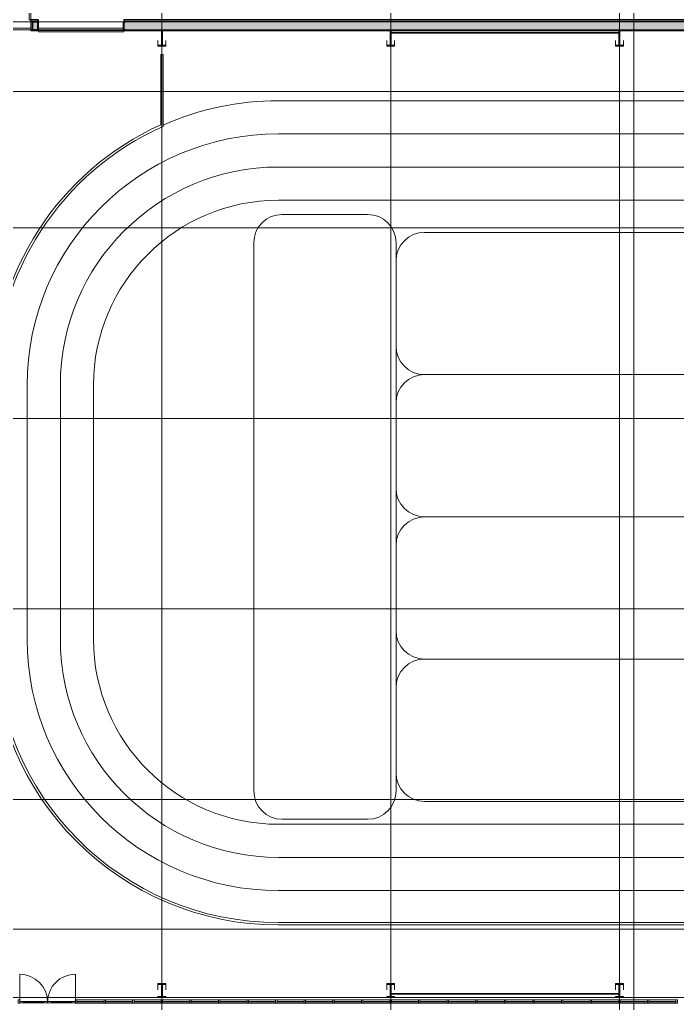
# Model space of a CAD drawing. Header units: inches. Extents: x 25557 to 33164, y -23509 to -20035.
# Drawn here: x 28838 to 29670, y -22367 to -21122 of the extents above; entities that cross this region are included whole.
import ezdxf

# ---------------------------------------------------------------- set-up
doc = ezdxf.new("R2010")
doc.units = ezdxf.units.IN
doc.header["$MEASUREMENT"] = 0
doc.linetypes.add('Grid Line 1_2_', pattern=[0.875, 0.5, -0.125, 0.125, -0.125])
for name, color, linetype, lineweight in [('A-DOOR', 31, 'Continuous', 9), ('A-FLOR', 192, 'Continuous', 9), ('A-FLOR-HRAL', 11, 'Continuous', 9), ('A-FLOR-OTLN', 90, 'Continuous', 9), ('A-GLAZ-CURT', 52, 'Continuous', 9), ('A-GLAZ-CWMG', 51, 'Continuous', 9), ('A-WALL', 113, 'Continuous', 25), ('A-WALL-PATT', 111, 'Continuous', 25), ('G-ANNO-SYMB', 111, 'Continuous', 9), ('L-SITE-WALL', 31, 'Continuous', 9), ('S-BEAM', 12, 'Continuous', 9), ('S-COLS', 52, 'Continuous', 9), ('S-GRID', 1, 'Continuous', 9)]:
    doc.layers.add(name, color=color, linetype=linetype, lineweight=lineweight)
pattern_1 = [(225, (29597.21, -22360.053), (19.00703, -19.00703), []), (225, (29597.21, -22388.853), (19.00703, -19.00703), [])]
pattern_2 = [(225, (29307.71, -22360.053), (19.00703, -19.00703), []), (225, (29307.71, -22388.853), (19.00703, -19.00703), [])]
pattern_3 = [(225, (29018.21, -22360.053), (19.00703, -19.00703), []), (225, (29018.21, -22388.853), (19.00703, -19.00703), [])]
pattern_4 = [(45, (5932.32, 0), (-19.00703, 19.00703), []), (45, (5932.32, 28.8), (-19.00703, 19.00703), [])]

# ---------------------------------------------------------------- blocks, each defined once
blk = doc.blocks.new('Struct_Xcel_Sports Complex_rvt-2-Overall Floor Plan')
at = {"layer": 'A-FLOR', "color": 7}
for p, q in [((22847.8, -21132.3), (22919.8, -21132.3)), ((22929.5, -21132.3), (23036.8, -21132.3)), ((23037.3, -21132.3), (23037.5, -21132.3))]:
    blk.add_line(p, q, dxfattribs=at)
at = {"layer": 'L-SITE-WALL', "color": 7}
for p, q in [((22847.8, -21124.3), (22919.8, -21124.3)), ((22929.5, -21124.3), (23036.8, -21124.3)), ((22919.8, -21132.3), (22847.8, -21132.3)), ((23036.8, -21132.3), (22929.5, -21132.3)), ((23037.5, -21132.3), (23037.3, -21132.3))]:
    blk.add_line(p, q, dxfattribs=at)
blk = doc.blocks.new('Double-Flush - 72_ x 96_-983185-Overall Floor Plan')
at = {"layer": 'A-DOOR', "lineweight": 13}
for p, q in [((-36, -6.6), (-36, -42.6)), ((-36, -6.6), (-34, -6.6)), ((-34, -6.6), (-34, -42.6)), ((34, -6.6), (34, -42.6)), ((36, -6.6), (34, -6.6)), ((36, -6.6), (36, -42.6)), ((-36, -42.6), (-34, -42.6))]:
    blk.add_line(p, q, dxfattribs=at)
at = {"layer": 'A-DOOR'}
for centre, start, end in [((-36, -6.6), 270, 360), ((36, -6.6), 180, 270)]:
    blk.add_arc(centre, 36, start, end, dxfattribs=at)
blk = doc.blocks.new('overhead door - one-983186-Overall Floor Plan')
at = {"layer": 'A-DOOR'}
for p, q in [((54, -7), (-54, -7)), ((-54, -7), (-54, -8.75)), ((-54, -8.75), (54, -8.75)), ((54, -8.75), (54, -7))]:
    blk.add_line(p, q, dxfattribs=at)
blk = doc.blocks.new('Top Rail Type - Top Rail_Internal_-939601-Overall Floor Plan')
at = {"layer": 'A-FLOR-HRAL'}
for p, q in [((23084.4, -21165.6), (23087.4, -21165.6)), ((23084.4, -21254.6), (23084.4, -21165.6)), ((23087.4, -21256.6), (23087.4, -21165.6)), ((24243.4, -22264.5), (23233.3, -22264.5)), ((24243.4, -22267.6), (23233.3, -22267.6))]:
    blk.add_line(p, q, dxfattribs=at)
for centre, radius, start, end in [((23233.3, -21584.1), 361.5, 114.3202, 180), ((23233.3, -21584.1), 358.5, 114.0064, 180), ((23233.3, -21906.1), 361.5, 180, 270), ((23233.3, -21906.1), 358.5, 180, 270)]:
    blk.add_arc(centre, radius, start, end, dxfattribs=at)
blk = doc.blocks.new('columns and girder2 - one-V31-Overall Floor Plan')
at = {"layer": 'S-BEAM'}
h = blk.add_hatch(dxfattribs=at)
h.set_pattern_fill('FP_30', color=256, style=0, pattern_type=2)
h.set_pattern_definition(pattern_1)
h.paths.add_polyline_path([(5, -0.5), (-5, -0.5), (-5, -2), (5, -2)], flags=0)
h.paths.add_polyline_path([(5, -17), (-5, -17), (-5, -18.5), (5, -18.5)], flags=0)
h.paths.add_polyline_path([(5, -1204.9), (-5, -1204.9), (-5, -1206.4), (5, -1206.4)], flags=0)
h.paths.add_polyline_path([(-5, -1224.3), (-5, -1225), (5, -1225), (5, -1224.3), (-3.5, -1224.3)], flags=0)
h = blk.add_hatch(dxfattribs=at)
h.set_pattern_fill('FP_30', color=256, style=0, pattern_type=2)
h.set_pattern_definition(pattern_1)
h.paths.add_polyline_path([(0, -5.7), (0.2, -5.6), (0, -5.7)], flags=0)
h.paths.add_polyline_path([(0.6, -2), (-0.6, -2), (-0.6, -17), (0.6, -17), (0.6, -5.7), (-0.2, -5.7), (-0.4, -5.3), (-0.2, -4.8), (0, -4.7), (0.6, -4.7), (0.6, -4)], flags=0)
h.paths.add_polyline_path([(0.6, -1206.4), (-0.6, -1206.4), (-0.6, -1224.3), (0.6, -1224.3), (0.6, -1222.3), (0, -1222.2), (-0.3, -1222), (-0.4, -1221.7), (-0.2, -1221.4), (0, -1221.3), (0.6, -1221.3), (0.6, -1214.4)], flags=0)
at = {"layer": 'S-BEAM', "lineweight": 15}
for p, q in [((5, -0.5), (-5, -0.5)), ((-5, -0.5), (-5, -2)), ((-5, -2), (5, -2)), ((0.6, -2), (-0.6, -2)), ((-0.6, -2), (-0.6, -17)), ((0.6, -4.7), (0.6, -2)), ((0.6, -17), (0.6, -5.7)), ((5, -2), (5, -0.5)), ((5, -17), (-5, -17)), ((-5, -17), (-5, -18.5)), ((-5, -18.5), (5, -18.5)), ((-0.6, -17), (0.6, -17)), ((5, -18.5), (5, -17)), ((5, -1204.9), (-5, -1204.9)), ((-5, -1204.9), (-5, -1206.4)), ((-5, -1206.4), (5, -1206.4)), ((0.6, -1206.4), (-0.6, -1206.4)), ((-0.6, -1206.4), (-0.6, -1224.3)), ((0.6, -1221.3), (0.6, -1206.4)), ((5, -1206.4), (5, -1204.9)), ((5, -1224.3), (-5, -1224.3)), ((-5, -1224.3), (-5, -1225)), ((-0.6, -1224.3), (0.6, -1224.3)), ((0.6, -1224.3), (0.6, -1222.3)), ((5, -1225), (5, -1224.3))]:
    blk.add_line(p, q, dxfattribs=at)
at = {"layer": 'S-BEAM'}
for p, q in [((-5, -17), (-5, -10.4)), ((5, -10.4), (5, -17)), ((-5, -1212.1), (-5, -1206.4)), ((5, -1206.4), (5, -1212.1))]:
    blk.add_line(p, q, dxfattribs=at)
blk = doc.blocks.new('columns and girder2 - one-V32-Overall Floor Plan')
at = {"layer": 'S-BEAM'}
h = blk.add_hatch(dxfattribs=at)
h.set_pattern_fill('FP_31', color=256, style=0, pattern_type=2)
h.set_pattern_definition(pattern_2)
h.paths.add_polyline_path([(5, -0.5), (-5, -0.5), (-5, -2), (5, -2)], flags=0)
h.paths.add_polyline_path([(-5, -17), (-5, -18.5), (5, -18.5), (5, -17), (0.8, -17)], flags=0)
h.paths.add_polyline_path([(0.8, -1204.9), (-5, -1204.9), (-5, -1206.4), (5, -1206.4), (5, -1204.9)], flags=0)
h.paths.add_polyline_path([(5, -1224.3), (-5, -1224.3), (-5, -1225), (5, -1225)], flags=0)
h = blk.add_hatch(dxfattribs=at)
h.set_pattern_fill('FP_31', color=256, style=0, pattern_type=2)
h.set_pattern_definition(pattern_2)
h.paths.add_polyline_path([(0.6, -2), (-0.6, -2), (-0.6, -4.7), (0.1, -4.8), (0.3, -4.9), (0.4, -5.3), (0.3, -5.6), (-0.1, -5.7), (-0.6, -5.7), (-0.6, -17), (0.6, -17), (0.6, -4)], flags=0)
h.paths.add_polyline_path([(-0.6, -1206.4), (-0.6, -1221.3), (-0.3, -1221.3), (0, -1221.5), (0.1, -1221.8), (-0.1, -1222.1), (-0.3, -1222.3), (-0.6, -1222.3), (-0.6, -1224.3), (0.6, -1224.3), (0.6, -1206.4)], flags=0)
at = {"layer": 'S-BEAM', "lineweight": 15}
for p, q in [((5, -0.5), (-5, -0.5)), ((-5, -0.5), (-5, -2)), ((-5, -2), (5, -2)), ((0.6, -2), (-0.6, -2)), ((-0.6, -2), (-0.6, -4.7)), ((-0.6, -5.7), (-0.6, -17)), ((0.6, -17), (0.6, -2)), ((5, -2), (5, -0.5)), ((5, -17), (-5, -17)), ((-5, -17), (-5, -18.5)), ((-5, -18.5), (5, -18.5)), ((-0.6, -17), (0.6, -17)), ((5, -18.5), (5, -17)), ((5, -1204.9), (-5, -1204.9)), ((-5, -1204.9), (-5, -1206.4)), ((-5, -1206.4), (5, -1206.4)), ((0.6, -1206.4), (-0.6, -1206.4)), ((-0.6, -1206.4), (-0.6, -1221.3)), ((0.6, -1224.3), (0.6, -1206.4)), ((5, -1206.4), (5, -1204.9)), ((5, -1224.3), (-5, -1224.3)), ((-5, -1224.3), (-5, -1225)), ((-0.6, -1222.3), (-0.6, -1224.3)), ((-0.6, -1224.3), (0.6, -1224.3)), ((5, -1225), (5, -1224.3))]:
    blk.add_line(p, q, dxfattribs=at)
at = {"layer": 'S-BEAM'}
for p, q in [((-5, -17), (-5, -10.4)), ((5, -10.4), (5, -17)), ((-5, -1212.1), (-5, -1206.4)), ((5, -1206.4), (5, -1212.1))]:
    blk.add_line(p, q, dxfattribs=at)
blk = doc.blocks.new('columns and girder2 - one-V33-Overall Floor Plan')
at = {"layer": 'S-BEAM'}
h = blk.add_hatch(dxfattribs=at)
h.set_pattern_fill('FP_32', color=256, style=0, pattern_type=2)
h.set_pattern_definition(pattern_3)
h.paths.add_polyline_path([(5, -0.5), (-5, -0.5), (-5, -2), (5, -2)], flags=0)
h.paths.add_polyline_path([(5, -17), (-5, -17), (-5, -18.5), (5, -18.5)], flags=0)
h.paths.add_polyline_path([(-5, -1204.9), (-5, -1206.4), (5, -1206.4), (5, -1204.9)], flags=0)
h.paths.add_polyline_path([(5, -1224.3), (-5, -1224.3), (-5, -1225), (5, -1225)], flags=0)
h = blk.add_hatch(dxfattribs=at)
h.set_pattern_fill('FP_32', color=256, style=0, pattern_type=2)
h.set_pattern_definition(pattern_3)
h.paths.add_polyline_path([(-0.6, -2), (-0.6, -17), (0.6, -17), (0.6, -2)], flags=0)
h.paths.add_polyline_path([(-0.6, -1206.4), (-0.6, -1224.3), (0.6, -1224.3), (0.6, -1206.4)], flags=0)
at = {"layer": 'S-BEAM', "lineweight": 15}
for p, q in [((5, -0.5), (-5, -0.5)), ((-5, -0.5), (-5, -2)), ((-5, -2), (5, -2)), ((0.6, -2), (-0.6, -2)), ((-0.6, -2), (-0.6, -17)), ((0.6, -17), (0.6, -2)), ((5, -2), (5, -0.5)), ((5, -17), (-5, -17)), ((-5, -17), (-5, -18.5)), ((-5, -18.5), (5, -18.5)), ((-0.6, -17), (0.6, -17)), ((5, -18.5), (5, -17)), ((5, -1204.9), (-5, -1204.9)), ((-5, -1204.9), (-5, -1206.4)), ((-5, -1206.4), (5, -1206.4)), ((0.6, -1206.4), (-0.6, -1206.4)), ((-0.6, -1206.4), (-0.6, -1224.3)), ((0.6, -1224.3), (0.6, -1206.4)), ((5, -1206.4), (5, -1204.9)), ((5, -1224.3), (-5, -1224.3)), ((-5, -1224.3), (-5, -1225)), ((-0.6, -1224.3), (0.6, -1224.3)), ((5, -1225), (5, -1224.3))]:
    blk.add_line(p, q, dxfattribs=at)
at = {"layer": 'S-BEAM'}
for p, q in [((-5, -17), (-5, -10.4)), ((5, -10.4), (5, -17)), ((-5, -1212.1), (-5, -1206.4)), ((5, -1206.4), (5, -1212.2))]:
    blk.add_line(p, q, dxfattribs=at)
blk = doc.blocks.new('System Panel - Interior Glazing-1220293-Overall Floor Plan')
at = {"layer": 'A-GLAZ-CURT'}
for p, q in [((17.21875, -0.5625), (-17.21875, -0.5625)), ((-17.21875, -0.5625), (-17.21875, -0.9375)), ((-17.21875, -0.9375), (17.21875, -0.9375)), ((17.21875, -0.9375), (17.21875, -0.5625))]:
    blk.add_line(p, q, dxfattribs=at)
blk = doc.blocks.new('Door_Single_Storefront - one-1305219-Overall Floor Plan')
at = {"layer": 'A-DOOR'}
for p, q in [((-17.65625, 0.75), (-12.65625, 0.75)), ((-17.65625, -35.3125), (-17.65625, 0)), ((-12.65625, 0.75), (-12.65625, -1)), ((12.65625, 0.75), (-12.65625, 0.75)), ((-12.65625, -0.5), (-12.65625, 0.25)), ((-12.65625, 0.25), (12.65625, 0.25)), ((12.65625, -1), (12.65625, 0.75)), ((12.65625, 0.75), (17.65625, 0.75)), ((12.65625, 0.25), (12.65625, -0.5)), ((17.65625, 0.75), (17.65625, -1)), ((-12.65625, -1), (-17.65625, -1)), ((12.65625, -0.5), (-12.65625, -0.5)), ((-12.65625, -1), (12.65625, -1)), ((17.65625, -1), (12.65625, -1))]:
    blk.add_line(p, q, dxfattribs=at)
blk.add_arc((-17.65625, 0), 35.3125, 270, 0, dxfattribs=at)
blk = doc.blocks.new('Door_Single_Storefront - one-1305214-Overall Floor Plan')
at = {"layer": 'A-DOOR'}
for p, q in [((-17.65625, 35.3125), (-17.65625, 0)), ((-12.65625, 1), (-17.65625, 1)), ((-12.65625, -0.75), (-12.65625, 1)), ((-12.65625, 1), (12.65625, 1)), ((12.65625, 0.5), (-12.65625, 0.5)), ((-12.65625, 0.5), (-12.65625, -0.25)), ((17.65625, 1), (12.65625, 1)), ((12.65625, 1), (12.65625, -0.75)), ((12.65625, -0.25), (12.65625, 0.5)), ((17.65625, -0.75), (17.65625, 1)), ((-17.65625, -0.75), (-12.65625, -0.75)), ((-12.65625, -0.25), (12.65625, -0.25)), ((12.65625, -0.75), (-12.65625, -0.75)), ((12.65625, -0.75), (17.65625, -0.75))]:
    blk.add_line(p, q, dxfattribs=at)
blk.add_arc((-17.65625, 0), 35.3125, 360, 90, dxfattribs=at)
blk = doc.blocks.new('Rectangular Mullion - Interior 1_75_ x 4_5_-1179494-Overall Floor Plan')
at = {"layer": 'A-GLAZ-CWMG'}
for p, q in [((24570.5, -22362.3), (24604.9, -22362.3)), ((24570.5, -22366.8), (24604.9, -22366.8))]:
    blk.add_line(p, q, dxfattribs=at)
blk = doc.blocks.new('Rectangular Mullion - Interior 1_75_ x 4_5_-1305206-Overall Floor Plan')
at = {"layer": 'A-GLAZ-CWMG'}
for p, q in [((24317.1, -22362.3), (24351.6, -22362.3)), ((24317.1, -22366.8), (24351.6, -22366.8))]:
    blk.add_line(p, q, dxfattribs=at)
blk = doc.blocks.new('Rectangular Mullion - Interior 1_75_ x 4_5_-1220290-Overall Floor Plan')
at = {"layer": 'A-GLAZ-CWMG', "lineweight": 13}
for p, q in [((-0.875, 3), (0.875, 3)), ((-0.875, -1.5), (-0.875, 3)), ((0.875, 3), (0.875, -1.5)), ((0.875, -1.5), (-0.875, -1.5))]:
    blk.add_line(p, q, dxfattribs=at)
blk = doc.blocks.new('Round Bar - 1_-V73-Overall Floor Plan')
at = {"layer": 'S-BEAM'}
for p, q in [((23520.6, -22354.3), (23375.4, -22354.3)), ((23375.4, -22355.3), (23520.6, -22355.3))]:
    blk.add_line(p, q, dxfattribs=at)
for start_param, end_param in [(0, 3.141593), (3.141593, 6.283185)]:
    blk.add_ellipse((23375.4, -22354.8), major_axis=(0, 0.5), ratio=0.73532, start_param=start_param, end_param=end_param, dxfattribs=at)
blk = doc.blocks.new('Round Bar - 1_-1257174-Overall Floor Plan')
at = {"layer": 'S-BEAM'}
for p, q in [((24822.9, -22354.3), (24677.6, -22354.3)), ((24677.7, -22355.3), (24822.9, -22355.3))]:
    blk.add_line(p, q, dxfattribs=at)
for start_param, end_param in [(0, 3.141593), (3.141593, 6.283185)]:
    blk.add_ellipse((24822.9, -22354.8), major_axis=(0, 0.5), ratio=0.73532, start_param=start_param, end_param=end_param, dxfattribs=at)
blk = doc.blocks.new('Round Bar - 1_-V74-Overall Floor Plan')
at = {"layer": 'S-BEAM'}
for p, q in [((23520.7, -21137.8), (23375.7, -21137.8)), ((23375.7, -21138.8), (23520.7, -21138.8))]:
    blk.add_line(p, q, dxfattribs=at)
for start_param, end_param in [(0, 3.141593), (3.141593, 6.283185)]:
    blk.add_ellipse((23375.7, -21138.3), major_axis=(0, 0.5), ratio=0.802206, start_param=start_param, end_param=end_param, dxfattribs=at)
blk = doc.blocks.new('Round Bar - 1_-V75-Overall Floor Plan')
at = {"layer": 'S-BEAM'}
for p, q in [((23664.9, -21137.8), (23519.9, -21137.8)), ((23519.9, -21138.8), (23664.9, -21138.8))]:
    blk.add_line(p, q, dxfattribs=at)
for start_param, end_param in [(0, 3.141593), (3.141593, 6.283185)]:
    blk.add_ellipse((23664.9, -21138.3), major_axis=(0, 0.5), ratio=0.802206, start_param=start_param, end_param=end_param, dxfattribs=at)

msp = doc.modelspace()

# ---------------------------------------------------------------- hatches: boundary and pattern name
at = {"layer": 'A-WALL-PATT', "lineweight": 9}
h = msp.add_hatch(dxfattribs=at)
h.set_pattern_fill('FP_18', color=256, style=0, pattern_type=2)
h.set_pattern_definition([(0, (5932.32, 0), (0, 24), []), (90, (5932.32, 0), (-24, 1e-15), [])])
h.paths.add_polyline_path([(31901.1, -21124.3), (31913.3, -21124.3), (31913.3, -21123.3), (31901.1, -21123.3)], flags=0)
h.paths.add_polyline_path([(28703, -21124.3), (28705.7, -21124.3), (28705.7, -21123.3), (28703, -21123.3)], flags=0)
h.paths.add_polyline_path([(31743.3, -21124.3), (31865.1, -21124.3), (31865.1, -21123.3), (28969.8, -21123.3), (28969.8, -21124.3), (31190.4, -21124.3)], flags=0)
h.paths.add_polyline_path([(28719.4, -21124.3), (28780.1, -21124.3), (28780.1, -21123.3), (28713.7, -21123.3), (28713.7, -21124.3)], flags=0)
h.paths.add_polyline_path([(28852.1, -21124.3), (28861.8, -21124.3), (28861.8, -21123.3), (28852.1, -21123.3)], flags=0)
h = msp.add_hatch(dxfattribs=at)
h.set_pattern_fill('FP_16', color=256, style=0, pattern_type=2)
h.set_pattern_definition([(161.57, (5933.279, 0.96), (-7.6802237, -0.0009796), [0, -54.643, 6.067, 0]), (18.43, (5931.359, 0.96), (-7.6802237, 0.0009796), [0, -54.643, 6.067, 0]), (108.43, (5933.279, 0.96), (3.8382953, -19.20136532), [18.211, -42.499]), (71.57, (5931.359, 0.96), (3.8382953, 19.20136532), [18.211, -42.499])])
h.paths.add_polyline_path([(28713.7, -21134.3), (28780.1, -21134.3), (28780.1, -21124.3), (28703.7, -21124.3), (28703.7, -21134.3)], flags=0)
h.paths.add_polyline_path([(31913.3, -21134.3), (31913.3, -21124.3), (31901.1, -21124.3), (31901.1, -21134.3)], flags=0)
h.paths.add_polyline_path([(31743.3, -21134.3), (31865.1, -21134.3), (31865.1, -21124.3), (28969.8, -21124.3), (28969.8, -21134.3), (31190.4, -21134.3)], flags=0)
h.paths.add_polyline_path([(28852.1, -21134.3), (28861.8, -21134.3), (28861.8, -21124.3), (28852.1, -21124.3)], flags=0)
at = {"layer": 'S-COLS'}
h = msp.add_hatch(dxfattribs=at)
h.set_pattern_fill('FP_13', color=256, style=0, pattern_type=2)
h.set_pattern_definition(pattern_4)
h.paths.add_polyline_path([(28857.2, -21134.3), (28857.1, -21134), (28856.8, -21133.9), (28854.9, -21133.6), (28854.9, -21125), (28857.1, -21124.6), (28857.2, -21124.3), (28854.3, -21124.3), (28854.3, -21134.3)], flags=0)
h = msp.add_hatch(dxfattribs=at)
h.set_pattern_fill('FP_13', color=256, style=0, pattern_type=2)
h.set_pattern_definition(pattern_4)
h.paths.add_polyline_path([(28861.1, -21134.3), (28861.1, -21124.3), (28858.2, -21124.3), (28858.3, -21124.6), (28858.6, -21124.7), (28860.6, -21125), (28860.6, -21133.6), (28858.3, -21134), (28858.2, -21134.3)], flags=0)
h = msp.add_hatch(dxfattribs=at)
h.set_pattern_fill('FP_13', color=256, style=0, pattern_type=2)
h.set_pattern_definition(pattern_4)
h.paths.add_polyline_path([(28972, -21134.3), (28971.8, -21134), (28971.5, -21133.9), (28969.6, -21133.6), (28969.6, -21125), (28971.8, -21124.6), (28972, -21124.3), (28969.1, -21124.3), (28969.1, -21134.3)], flags=0)

# ---------------------------------------------------------------- linework, layer by layer
at = {"layer": 'A-FLOR'}
msp.add_line((29018.2, -21155.2), (29018.2, -21165.6), dxfattribs=at)
at = {"layer": 'A-FLOR-OTLN'}
for p, q in [((29165.6, -21224.1), (30175.7, -21224.1)), ((29165.6, -21266.1), (30175.7, -21266.1)), ((29165.6, -21308.1), (30175.7, -21308.1)), ((29165.6, -21350.1), (30175.7, -21350.1)), ((29170.4, -21368.1), (29278.5, -21368.1)), ((29350.5, -21390.8), (30044.3, -21390.8)), ((29134.4, -22097.8), (29134.4, -21404.1)), ((29314.5, -21404.1), (29314.5, -22097.8)), ((30044.3, -21570.9), (29350.5, -21570.9)), ((28847.6, -21906.1), (28847.6, -21584.1)), ((28889.6, -21906.1), (28889.6, -21584.1)), ((28931.6, -21906.1), (28931.6, -21584.1)), ((30044.3, -21750.9), (29350.5, -21750.9)), ((30044.3, -21931), (29350.5, -21931)), ((30044.3, -22111.1), (29350.5, -22111.1)), ((30175.7, -22140.1), (29165.6, -22140.1)), ((29278.5, -22133.8), (29170.4, -22133.8)), ((30175.7, -22182.1), (29165.6, -22182.1)), ((30175.7, -22224.1), (29165.6, -22224.1))]:
    msp.add_line(p, q, dxfattribs=at)
for centre, radius, start, end in [((29165.6, -21584.1), 360, 90, 113.9023), ((29165.6, -21584.1), 318, 90, 180), ((29165.6, -21584.1), 276, 90, 180), ((29165.6, -21584.1), 234, 90, 180), ((29170.4, -21404.1), 36, 90, 180), ((29278.5, -21404.1), 36, 0, 90), ((29350.5, -21426.8), 36, 90, 180), ((29350.5, -21534.9), 36, 180, 270), ((29350.5, -21606.9), 36, 90, 180), ((29350.5, -21714.9), 36, 180, 270), ((29350.5, -21786.9), 36, 90, 180), ((29350.5, -21895), 36, 180, 270), ((29165.6, -21906.1), 318, 180, 270), ((29165.6, -21906.1), 276, 180, 270), ((29165.6, -21906.1), 234, 180, 270), ((29350.5, -21967), 36, 90, 180), ((29350.5, -22075.1), 36, 180, 270), ((29170.4, -22097.8), 36, 180, 270), ((29278.5, -22097.8), 36, 270, 0)]:
    msp.add_arc(centre, radius, start, end, dxfattribs=at)
at = {"layer": 'A-WALL', "lineweight": 9}
for p, q in [((28852.1, -21123.3), (28861.8, -21123.3)), ((28852.1, -21124.3), (28861.8, -21124.3)), ((28969.8, -21123.3), (31865.1, -21123.3)), ((28969.8, -21124.3), (31865.1, -21124.3)), ((28852.1, -21134.3), (28861.8, -21134.3)), ((28969.8, -21134.3), (31865.1, -21134.3))]:
    msp.add_line(p, q, dxfattribs=at)
at = {"layer": 'G-ANNO-SYMB'}
for p, q in [((29615.3, -21010.1), (29615.3, -22915.8)), ((32248.5, -21212.5), (27937.8, -21212.5)), ((32247, -22272.8), (27936.2, -22272.8))]:
    msp.add_line(p, q, dxfattribs=at)
at = {"layer": 'L-SITE-WALL', "lineweight": 25}
for p, q in [((28861.8, -21121.8), (28852.1, -21121.8)), ((28852.1, -21121.8), (28852.1, -21135.1)), ((28861.8, -21135.1), (28861.8, -21121.8)), ((31865.1, -21121.8), (28969.8, -21121.8)), ((28969.8, -21121.8), (28969.8, -21135.1)), ((28852.1, -21135.1), (28861.8, -21135.1)), ((28969.8, -21135.1), (31865.1, -21135.1))]:
    msp.add_line(p, q, dxfattribs=at)
at = {"layer": 'S-COLS', "lineweight": 15}
for p, q in [((28857.2, -21124.3), (28854.3, -21124.3)), ((28854.3, -21124.3), (28854.3, -21134.3)), ((28854.9, -21125), (28856.8, -21124.7)), ((28854.9, -21133.6), (28854.9, -21125)), ((28861.1, -21124.3), (28858.2, -21124.3)), ((28858.6, -21124.7), (28860.6, -21125)), ((28860.6, -21125), (28860.6, -21133.6)), ((28861.1, -21134.3), (28861.1, -21124.3)), ((28972, -21124.3), (28969.1, -21124.3)), ((28969.1, -21124.3), (28969.1, -21134.3)), ((28969.6, -21125), (28971.5, -21124.7)), ((28969.6, -21133.6), (28969.6, -21125)), ((28854.3, -21134.3), (28857.2, -21134.3)), ((28856.8, -21133.9), (28854.9, -21133.6)), ((28858.2, -21134.3), (28861.1, -21134.3)), ((28860.6, -21133.6), (28858.6, -21133.9)), ((28969.1, -21134.3), (28972, -21134.3)), ((28971.5, -21133.9), (28969.6, -21133.6))]:
    msp.add_line(p, q, dxfattribs=at)
for centre, start, end in [((28856.8, -21124.3), 270, 0), ((28858.6, -21124.3), 180, 270), ((28971.5, -21124.3), 270, 0), ((28856.8, -21134.3), 0, 90), ((28858.6, -21134.3), 90, 180), ((28971.5, -21134.3), 0, 90)]:
    msp.add_arc(centre, 0.436, start, end, dxfattribs=at)
at = {"layer": 'S-GRID', "linetype": 'Grid Line 1_2_'}
for p, q in [((29018.2, -23095.8), (29018.2, -20550.1)), ((29307.7, -23095.8), (29307.7, -20550.1)), ((29597.2, -23095.8), (29597.2, -20550.1)), ((29018.2, -23413.2), (29018.2, -20902.4)), ((29307.7, -23413.2), (29307.7, -20902.4)), ((29597.2, -23413.2), (29597.2, -20902.4)), ((32933.8, -21124.3), (28680.3, -21124.3)), ((33029.8, -21134.3), (28680.3, -21134.3)), ((32359.7, -21385.1), (27403.7, -21385.1)), ((33029.8, -21385.1), (27860.3, -21385.1)), ((32359.7, -21626.3), (27403.7, -21626.3)), ((33029.8, -21626.3), (27860.3, -21626.3)), ((32359.7, -21867.6), (27403.7, -21867.6)), ((33029.8, -21867.6), (27860.3, -21867.6)), ((32359.7, -22108.8), (27403.7, -22108.8)), ((33029.8, -22108.8), (27860.3, -22108.8)), ((32651.4, -22359.6), (28585.8, -22359.6)), ((33029.8, -22359.6), (28669.8, -22359.6))]:
    msp.add_line(p, q, dxfattribs=at)

# ---------------------------------------------------------------- block references
at = {"lineweight": 5}
msp.add_blockref('Struct_Xcel_Sports Complex_rvt-2-Overall Floor Plan', (5932.3, 0), dxfattribs=at)
at = {"layer": 'A-DOOR', "rotation": 180}
for name, p in [('Double-Flush - 72_ x 96_-983185-Overall Floor Plan', (28816.1, -21128.4)), ('Door_Single_Storefront - one-1305219-Overall Floor Plan', (28891.1, -22365.3))]:
    msp.add_blockref(name, p, dxfattribs=at)
at = {"layer": 'A-DOOR'}
for name, p in [('overhead door - one-983186-Overall Floor Plan', (28915.8, -21128.4)), ('Door_Single_Storefront - one-1305214-Overall Floor Plan', (28855.8, -22365.3))]:
    msp.add_blockref(name, p, dxfattribs=at)
at = {"layer": 'A-FLOR-HRAL'}
msp.add_blockref('Top Rail Type - Top Rail_Internal_-939601-Overall Floor Plan', (5932.3, 0), dxfattribs=at)
at = {"layer": 'A-GLAZ-CURT', "rotation": 180}
for p in [(28927.7, -22365.3), (28963.9, -22365.3), (29000.1, -22365.3), (29036.3, -22365.3), (29072.5, -22365.3), (29108.7, -22365.3), (29144.9, -22365.3), (29181.1, -22365.3), (29217.2, -22365.3), (29253.4, -22365.3), (29289.6, -22365.3), (29325.8, -22365.3), (29362, -22365.3), (29398.2, -22365.3), (29434.4, -22365.3), (29470.6, -22365.3), (29506.7, -22365.3), (29542.9, -22365.3), (29579.1, -22365.3), (29615.3, -22365.3), (29651.5, -22365.3)]:
    msp.add_blockref('System Panel - Interior Glazing-1220293-Overall Floor Plan', p, dxfattribs=at)
at = {"layer": 'A-GLAZ-CWMG', "extrusion": (0, 0, -1)}
for p in [(-28837.3, -22365.3), (-28909.6, -22365.3), (-28945.8, -22365.3), (-28982, -22365.3), (-29018.2, -22365.3), (-29054.4, -22365.3), (-29090.6, -22365.3), (-29126.8, -22365.3), (-29163, -22365.3), (-29199.1, -22365.3), (-29235.3, -22365.3), (-29271.5, -22365.3), (-29307.7, -22365.3), (-29343.9, -22365.3), (-29380.1, -22365.3), (-29416.3, -22365.3), (-29452.5, -22365.3), (-29488.6, -22365.3), (-29524.8, -22365.3), (-29561, -22365.3), (-29597.2, -22365.3), (-29633.4, -22365.3), (-29669.6, -22365.3)]:
    msp.add_blockref('Rectangular Mullion - Interior 1_75_ x 4_5_-1220290-Overall Floor Plan', p, dxfattribs=at)
at = {"layer": 'A-GLAZ-CWMG'}
for name, p in [('Rectangular Mullion - Interior 1_75_ x 4_5_-1305206-Overall Floor Plan', (4593.4, 0)), ('Rectangular Mullion - Interior 1_75_ x 4_5_-1179494-Overall Floor Plan', (4376.3, 0)), ('Rectangular Mullion - Interior 1_75_ x 4_5_-1179494-Overall Floor Plan', (4412.4, 0)), ('Rectangular Mullion - Interior 1_75_ x 4_5_-1179494-Overall Floor Plan', (4448.6, 0)), ('Rectangular Mullion - Interior 1_75_ x 4_5_-1179494-Overall Floor Plan', (4484.8, 0)), ('Rectangular Mullion - Interior 1_75_ x 4_5_-1179494-Overall Floor Plan', (4521, 0)), ('Rectangular Mullion - Interior 1_75_ x 4_5_-1179494-Overall Floor Plan', (4557.2, 0)), ('Rectangular Mullion - Interior 1_75_ x 4_5_-1179494-Overall Floor Plan', (4593.4, 0)), ('Rectangular Mullion - Interior 1_75_ x 4_5_-1179494-Overall Floor Plan', (4629.6, 0)), ('Rectangular Mullion - Interior 1_75_ x 4_5_-1179494-Overall Floor Plan', (4665.8, 0)), ('Rectangular Mullion - Interior 1_75_ x 4_5_-1179494-Overall Floor Plan', (4701.9, 0)), ('Rectangular Mullion - Interior 1_75_ x 4_5_-1179494-Overall Floor Plan', (4738.1, 0)), ('Rectangular Mullion - Interior 1_75_ x 4_5_-1179494-Overall Floor Plan', (4774.3, 0)), ('Rectangular Mullion - Interior 1_75_ x 4_5_-1179494-Overall Floor Plan', (4810.5, 0)), ('Rectangular Mullion - Interior 1_75_ x 4_5_-1179494-Overall Floor Plan', (4846.7, 0)), ('Rectangular Mullion - Interior 1_75_ x 4_5_-1179494-Overall Floor Plan', (4882.9, 0)), ('Rectangular Mullion - Interior 1_75_ x 4_5_-1179494-Overall Floor Plan', (4919.1, 0)), ('Rectangular Mullion - Interior 1_75_ x 4_5_-1179494-Overall Floor Plan', (4955.3, 0)), ('Rectangular Mullion - Interior 1_75_ x 4_5_-1179494-Overall Floor Plan', (4991.4, 0)), ('Rectangular Mullion - Interior 1_75_ x 4_5_-1179494-Overall Floor Plan', (5027.6, 0)), ('Rectangular Mullion - Interior 1_75_ x 4_5_-1179494-Overall Floor Plan', (5063.8, 0))]:
    msp.add_blockref(name, p, dxfattribs=at)
at = {"layer": 'S-BEAM', "rotation": 180}
for name, p in [('columns and girder2 - one-V33-Overall Floor Plan', (29018.2, -22360.1)), ('columns and girder2 - one-V32-Overall Floor Plan', (29307.7, -22360.1)), ('columns and girder2 - one-V31-Overall Floor Plan', (29597.2, -22360.1))]:
    msp.add_blockref(name, p, dxfattribs=at)
at = {"layer": 'S-BEAM'}
for name, p in [('Round Bar - 1_-V74-Overall Floor Plan', (5932.3, 0)), ('Round Bar - 1_-V75-Overall Floor Plan', (5932.3, 0)), ('Round Bar - 1_-V73-Overall Floor Plan', (5932.3, 0)), ('Round Bar - 1_-1257174-Overall Floor Plan', (4774.3, 0))]:
    msp.add_blockref(name, p, dxfattribs=at)

doc.saveas('drawing.dxf')
